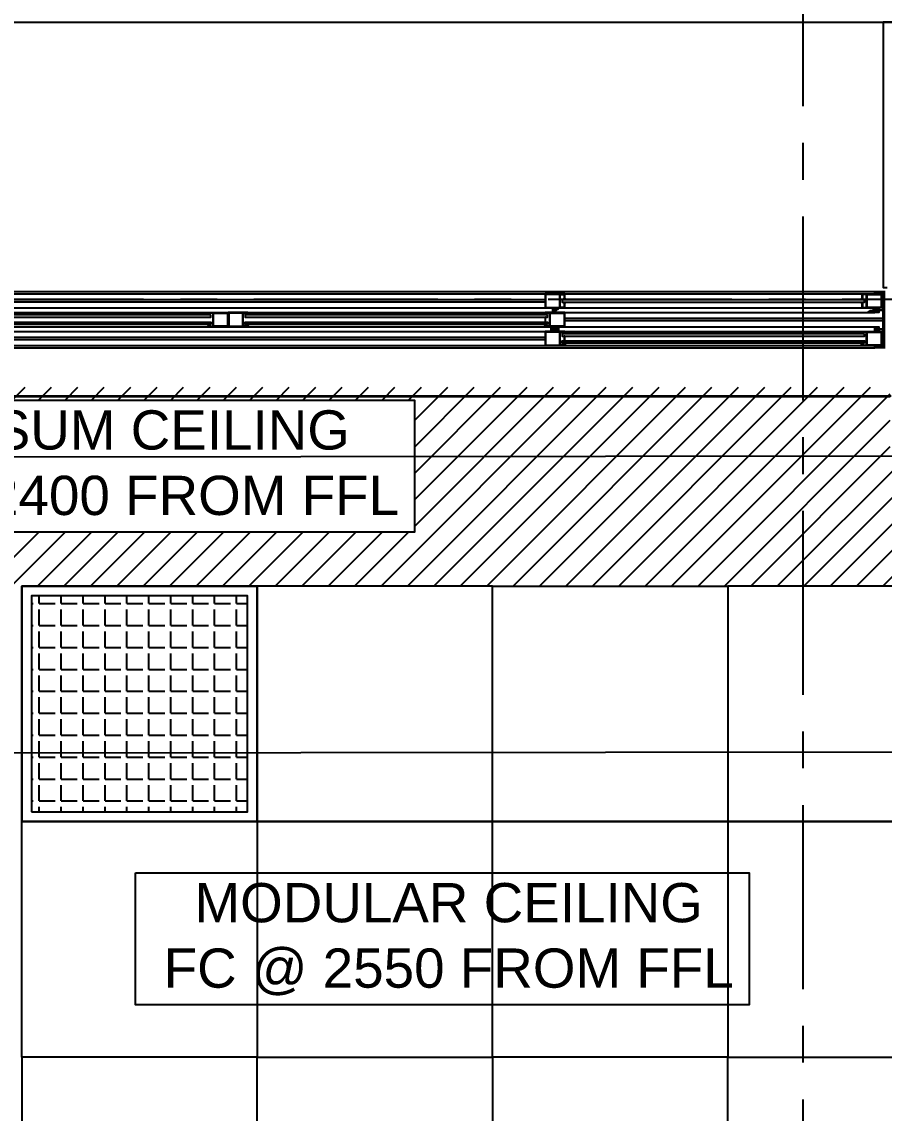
# Model space of a CAD drawing. Header units: millimetres. Extents: x -661525 to 498941, y 282148 to 1359693.
# Drawn here: x -334852 to -332653, y 451953 to 454734 of the extents above; entities that cross this region are included whole.
import ezdxf

# ---------------------------------------------------------------- set-up
doc = ezdxf.new("R2010")
doc.units = ezdxf.units.MM
doc.header["$LTSCALE"] = 2.5
doc.linetypes.add('CENTER', pattern=[2, 1.25, -0.25, 0.25, -0.25])
for name, color, linetype in [('A-ALU-SECTION', 11, 'CONTINUOUS'), ('A-ANNO-GRID', 5, 'CENTER'), ('A-ELEV', 8, 'CONTINUOUS'), ('A-ELEV-MEDM', 34, 'CONTINUOUS'), ('A-ELEV-THIN', 8, 'CONTINUOUS'), ('A-GLAZ', 5, 'CONTINUOUS'), ('A-WALL-PLAS', 8, 'CONTINUOUS'), ('CEILING', 11, 'CONTINUOUS'), ('I-FURN', 14, 'CONTINUOUS'), ('I-SECT', 3, 'CONTINUOUS')]:
    doc.layers.add(name, color=color, linetype=linetype)
doc.styles.add('ROMAND', font='ROMAND')

# ---------------------------------------------------------------- blocks, each defined once
blk = doc.blocks.new('LIGHTS')
at = {"layer": 'CEILING', "transparency": 33554687}
h = blk.add_hatch(dxfattribs=at)
h.set_pattern_fill('ANGLE', color=40, scale=8)
h.set_pattern_definition([(0, (-357159.19, 594292.36), (0, 55.88), [40.64, -15.24]), (90, (-357159.19, 594292.36), (-55.88, 3e-15), [40.64, -15.24])])
h.paths.add_polyline_path([(-357709.2, 594292.4), (-357159.2, 594292.4), (-357159.2, 594842.4), (-357709.2, 594842.4)])
at = {"layer": 'CEILING', "color": 40}
for points in [[(-357734.2, 594267.4), (-357134.2, 594267.4), (-357134.2, 594867.4), (-357734.2, 594867.4)], [(-357709.2, 594292.4), (-357159.2, 594292.4), (-357159.2, 594842.4), (-357709.2, 594842.4)]]:
    blk.add_lwpolyline(points, close=True, dxfattribs=at)

msp = doc.modelspace()

# ---------------------------------------------------------------- hatches: boundary and pattern name
at = {"layer": 'CEILING', "transparency": 33554607}
h = msp.add_hatch(dxfattribs=at)
h.set_pattern_fill('ANSI31', color=254, scale=15)
h.set_pattern_definition([(45, (-687355.53, 1038021.126), (-33.6759605, 33.6759605), [])])
h.paths.add_polyline_path([(-336550.6, 450295.8), (-336550.6, 449878.8), (-336100.6, 449878.8), (-336100.6, 450295.8)])
h.paths.add_polyline_path([(-336191, 450200.1), (-336191, 450111.1), (-336189.6, 450111.1), (-336189.6, 450127.9)], flags=16)
h.paths.add_polyline_path([(-336428, 450168.2), (-336296.3, 450168.2), (-336243.7, 450155), (-336296.3, 450155), (-336296.3, 450036.5), (-336428, 450036.5)], flags=16)
h.paths.add_polyline_path([(-336425.3, 450127.9), (-336416.2, 450127.9), (-336416.2, 450076.8), (-336425.3, 450076.8)], flags=0)
h.paths.add_polyline_path([(-336305, 450161.7), (-336296.4, 450200.1), (-336296.4, 450155), (-336300.8, 450155), (-336300.8, 450042.9), (-336305, 450042.9), (-336305, 450049.6)], flags=16)
h.paths.add_polyline_path([(-336180.5, 450127.9), (-336180.5, 450119.1), (-336189.6, 450119.1), (-336189.6, 450127.9)], flags=16)
h.paths.add_polyline_path([(-336550.6, 450295.8), (-336651.6, 450295.8), (-337251.6, 450295.8), (-337851.6, 450295.8), (-338451.6, 450295.8), (-339051.6, 450295.8), (-339651.6, 450295.8), (-340100.6, 450295.8), (-340100.6, 449878.8), (-339465.6, 449878.8), (-337689.6, 449878.8), (-336550.6, 449878.8)])
h.paths.add_polyline_path([(-340100.6, 450295.8), (-340251.6, 450295.8), (-340251.6, 450895.8), (-340251.6, 451495.8), (-340251.6, 452095.8), (-340251.6, 452695.8), (-340251.6, 453295.8), (-340100.6, 453295.8), (-340100.6, 453633.8), (-340465.6, 453633.8), (-340465.6, 449878.8), (-340100.6, 449878.8)])
h.paths.add_polyline_path([(-329837.6, 452528.8), (-331025.6, 452528.8), (-331025.6, 452078.8), (-329937.6, 452078.8, -0.414214), (-329837.6, 452178.8)])
h.paths.add_polyline_path([(-328637.6, 452528.8), (-329837.6, 452528.8), (-329837.6, 452178.8, -0.414214), (-329737.6, 452078.8), (-328637.6, 452078.8)])
h.paths.add_polyline_path([(-328637.6, 452078.8), (-329737.6, 452078.8, -0.414214), (-329837.6, 451978.8), (-329837.6, 450428.8, -0.414214), (-329737.6, 450328.8), (-328637.6, 450328.8)])
h.paths.add_polyline_path([(-328637.6, 450328.8), (-329737.6, 450328.8, -0.414214), (-329837.6, 450228.8), (-329837.6, 449878.8), (-328637.6, 449878.8)])
h.paths.add_polyline_path([(-329837.6, 450228.8, -0.414214), (-329937.6, 450328.8), (-331025.6, 450328.8), (-331025.6, 449878.8), (-329837.6, 449878.8)])
h.paths.add_polyline_path([(-332100.6, 450295.8), (-332451.6, 450295.8), (-332550.6, 450295.8), (-332550.6, 449878.8), (-332100.6, 449878.8)])
h.paths.add_polyline_path([(-332550.6, 450295.8), (-332820.7, 450295.8), (-332820.7, 449962.7), (-334384.9, 449962.7), (-334384.9, 450295.8), (-334851.6, 450295.8), (-335451.6, 450295.8), (-336051.6, 450295.8), (-336100.6, 450295.8), (-336100.6, 449878.8), (-332550.6, 449878.8)])
h.paths.add_polyline_path([(-334993.3, 450200.1), (-334993.3, 450111.1), (-334991.9, 450111.1), (-334991.9, 450127.9)], flags=16)
h.paths.add_polyline_path([(-335098.6, 450168.2), (-335046, 450155), (-335098.6, 450155), (-335098.6, 450036.5), (-335230.3, 450036.5), (-335230.3, 450168.2)], flags=16)
h.paths.add_polyline_path([(-335098.7, 450200.1), (-335098.7, 450155), (-335103.1, 450155), (-335103.1, 450042.9), (-335107.3, 450042.9), (-335107.3, 450049.6), (-335107.3, 450161.7)], flags=16)
h.paths.add_polyline_path([(-335218.5, 450076.8), (-335227.7, 450076.8), (-335227.7, 450127.9), (-335218.5, 450127.9)], flags=0)
h.paths.add_polyline_path([(-338010.2, 453408.8, -0.414214), (-338085.2, 453333.8), (-337851.6, 453295.8), (-337251.6, 453295.8), (-336651.6, 453295.8), (-336550.6, 453295.8), (-336558.9, 453416.8, -1), (-336708.9, 453416.8, -1), (-336558.9, 453416.8), (-336551, 453641.8), (-336638.4, 453641.8), (-336638.4, 453773.8), (-337255.6, 453773.8), (-340013.7, 453802.7), (-340013.7, 453633.8), (-340100.6, 453633.8), (-340100.6, 453295.8), (-339651.6, 453295.8), (-339051.6, 453295.8), (-338451.6, 453295.8), (-338085.2, 453333.8, -0.414214), (-338160.2, 453408.8, -1)])
h.paths.add_polyline_path([(-336100.6, 453641.8), (-336550.6, 453641.8), (-336550.6, 453295.8), (-336100.6, 453295.8)])
h.paths.add_polyline_path([(-336013.6, 453802.8), (-336013.6, 453641.8), (-336100.6, 453641.8), (-336100.6, 453295.8), (-336051.6, 453295.8), (-335451.6, 453295.8), (-334851.6, 453295.8), (-334251.6, 453295.8), (-333651.6, 453295.8), (-333051.6, 453295.8), (-332550.6, 453295.8), (-332550.6, 453640.8), (-332625.9, 453640.8), (-332637.6, 453640.8), (-332637.6, 453802.8)])
h.paths.add_polyline_path([(-335415.2, 453473.8), (-335415.2, 453769.9), (-333850.9, 453769.9), (-333850.9, 453433.4), (-335390.8, 453433.4, -1.118362), (-335539, 453416.8, -0.640795)], flags=16)
h.paths.add_polyline_path([(-332100.6, 453640.8), (-332550.6, 453640.8), (-332550.6, 453295.8), (-332451.6, 453295.8), (-332100.6, 453295.8)])
h.paths.add_polyline_path([(-331037.6, 453802.8), (-332013.6, 453802.8), (-332013.6, 453640.8), (-332100.6, 453640.8), (-332100.6, 453295.8), (-331851.6, 453295.8), (-331251.6, 453295.8), (-331251.6, 452695.8), (-331251.6, 452095.8), (-331251.6, 451495.8), (-331251.6, 450895.8), (-331251.6, 450295.8), (-331851.6, 450295.8), (-332100.6, 450295.8), (-332100.6, 449878.8), (-331037.6, 449878.8), (-331037.6, 452528.8)])
h.paths.add_polyline_path([(-329837.6, 451978.8, -0.414214), (-329937.6, 452078.8), (-331025.6, 452078.8), (-331025.6, 450328.8), (-329937.6, 450328.8, -0.414214), (-329837.6, 450428.8)])
h.paths.add_polyline_path([(-338096.3, 453490.2), (-338096.3, 453702.5), (-338250.8, 453702.5), (-338250.8, 453490.2)], flags=24)
h.paths.add_polyline_path([(-335371.9, 453418), (-333868.2, 453418), (-333868.2, 453823.6), (-335371.9, 453823.6)], flags=9)
h.paths.add_polyline_path([(-331253.2, 451755.8), (-331035.2, 451755.8), (-331035.2, 451910.4), (-331253.2, 451910.4)], flags=9)
h.paths.add_polyline_path([(-330540.2, 450534.3), (-330322.2, 450534.3), (-330322.2, 450688.9), (-330540.2, 450688.9)], flags=24)
h.paths.add_polyline_path([(-329444.2, 452199.5), (-329444.2, 452411.8), (-329598.8, 452411.8), (-329598.8, 452199.5)], flags=24)
h.paths.add_polyline_path([(-329443.6, 451150.2), (-329443.6, 451257.6), (-329598.1, 451257.6), (-329598.1, 451150.2)], flags=24)
h.paths.add_polyline_path([(-329346.2, 450534.3), (-329128.2, 450534.3), (-329128.2, 450688.9), (-329346.2, 450688.9)], flags=24)
h.paths.add_polyline_path([(-329444.2, 449999.5), (-329444.2, 450211.8), (-329598.8, 450211.8), (-329598.8, 449999.5)], flags=24)
h.paths.add_polyline_path([(-338095.6, 450033.7), (-338095.6, 450141.1), (-338250.2, 450141.1), (-338250.2, 450033.7)], flags=24)
h.paths.add_polyline_path([(-340467.2, 451755.8), (-340249.2, 451755.8), (-340249.2, 451910.4), (-340467.2, 451910.4)], flags=9)

# ---------------------------------------------------------------- linework, layer by layer
at = {"layer": 'A-ALU-SECTION', "color": 254}
for points in [[(-333467.6, 454018.5), (-333469, 454018.5), (-333469, 454006.2), (-333479, 454006.2), (-333479, 454039.4), (-333469, 454039.4), (-333469, 454027.1), (-333467.6, 454027.1), (-333467.6, 454040.8), (-333517.6, 454040.8), (-333517.6, 454004.8), (-333467.6, 454004.8), (-333467.6, 454018.5)], [(-333480.4, 454039.4), (-333516.2, 454039.4), (-333516.2, 454006.2), (-333480.4, 454006.2), (-333480.4, 454039.4)], [(-332709.6, 454018.5), (-332708.2, 454018.5), (-332708.2, 454006.2), (-332698.2, 454006.2), (-332698.2, 454039.4), (-332708.2, 454039.4), (-332708.2, 454027.1), (-332709.6, 454027.1), (-332709.6, 454040.8), (-332659.6, 454040.8), (-332659.6, 454004.8), (-332678.4, 454004.8), (-332678.4, 453993.8), (-332681.6, 453993.8), (-332681.6, 453995.6), (-332680.2, 453995.6), (-332680.2, 453996.8), (-332684.6, 453996.8), (-332684.6, 453995.6), (-332683.6, 453995.6), (-332683.6, 453993.8), (-332686.4, 453993.8), (-332686.4, 453996.8), (-332688.1, 453996.8), (-332690.1, 453993.8), (-332693.3, 453993.8), (-332693.3, 453995.6), (-332691.1, 453995.6), (-332689.1, 453998.6), (-332680.2, 453998.6), (-332680.2, 454004.8), (-332709.6, 454004.8), (-332709.6, 454018.5)], [(-332696.8, 454039.4), (-332661, 454039.4), (-332661, 454006.2), (-332696.8, 454006.2), (-332696.8, 454039.4)], [(-333517.6, 453988.2), (-333516.2, 453988.2), (-333516.2, 453991.4), (-333506.2, 453991.4), (-333506.2, 453958.2), (-333516.2, 453958.2), (-333516.2, 453961.4), (-333517.6, 453961.4), (-333517.6, 453956.8), (-333484.4, 453956.8), (-333484.4, 453950.6), (-333493.2, 453950.6), (-333495.2, 453947.6), (-333497.5, 453947.6), (-333497.5, 453945.8), (-333494.2, 453945.8), (-333492.2, 453948.8), (-333490.6, 453948.8), (-333490.6, 453945.8), (-333487.8, 453945.8), (-333487.8, 453947.6), (-333488.8, 453947.6), (-333488.8, 453948.8), (-333484.4, 453948.8), (-333484.4, 453947.6), (-333485.8, 453947.6), (-333485.8, 453945.8), (-333482.6, 453945.8), (-333482.6, 453956.8), (-333467.6, 453956.8), (-333467.6, 453992.8), (-333497, 453992.8), (-333497, 453999), (-333488.2, 453999), (-333486.2, 454002), (-333483.9, 454002), (-333483.9, 454003.8), (-333487.2, 454003.8), (-333489.2, 454000.8), (-333490.8, 454000.8), (-333490.8, 454003.8), (-333493.6, 454003.8), (-333493.6, 454002), (-333492.6, 454002), (-333492.6, 454000.8), (-333497, 454000.8), (-333497, 454002), (-333495.6, 454002), (-333495.6, 454003.8), (-333498.8, 454003.8), (-333498.8, 453992.8), (-333517.6, 453992.8), (-333517.6, 453988.2)], [(-334375.6, 453961.5), (-334374.2, 453961.5), (-334374.2, 453958.2), (-334364.2, 453958.2), (-334364.2, 453991.4), (-334374.2, 453991.4), (-334374.2, 453988.1), (-334375.6, 453988.1), (-334375.6, 453992.8), (-334325.6, 453992.8), (-334325.6, 453956.8), (-334375.6, 453956.8), (-334375.6, 453961.5)], [(-334362.8, 453991.4), (-334327, 453991.4), (-334327, 453958.2), (-334362.8, 453958.2), (-334362.8, 453991.4)], [(-334275.6, 453961.5), (-334277, 453961.5), (-334277, 453958.2), (-334287, 453958.2), (-334287, 453991.4), (-334277, 453991.4), (-334277, 453988.1), (-334275.6, 453988.1), (-334275.6, 453992.8), (-334325.6, 453992.8), (-334325.6, 453956.8), (-334275.6, 453956.8), (-334275.6, 453961.5)], [(-334288.4, 453991.4), (-334324.2, 453991.4), (-334324.2, 453958.2), (-334288.4, 453958.2), (-334288.4, 453991.4)], [(-333504.8, 453991.4), (-333469, 453991.4), (-333469, 453958.2), (-333504.8, 453958.2), (-333504.8, 453991.4)], [(-333467.6, 453913.5), (-333469, 453913.5), (-333469, 453910.2), (-333479, 453910.2), (-333479, 453943.4), (-333469, 453943.4), (-333469, 453940.1), (-333467.6, 453940.1), (-333467.6, 453944.8), (-333500.9, 453944.8), (-333500.9, 453951), (-333492.1, 453951), (-333490.1, 453954), (-333487.8, 453954), (-333487.8, 453955.8), (-333491.1, 453955.8), (-333493.1, 453952.8), (-333494.7, 453952.8), (-333494.7, 453955.8), (-333497.5, 453955.8), (-333497.5, 453954), (-333496.5, 453954), (-333496.5, 453952.8), (-333500.9, 453952.8), (-333500.9, 453954), (-333499.5, 453954), (-333499.5, 453955.8), (-333502.7, 453955.8), (-333502.7, 453944.8), (-333517.6, 453944.8), (-333517.6, 453908.8), (-333467.6, 453908.8), (-333467.6, 453913.5)], [(-333467.6, 453913.5), (-333469, 453913.5), (-333469, 453910.2), (-333479, 453910.2), (-333479, 453943.4), (-333469, 453943.4), (-333469, 453940.1), (-333467.6, 453940.1), (-333467.6, 453944.8), (-333517.6, 453944.8), (-333517.6, 453908.8), (-333467.6, 453908.8), (-333467.6, 453913.5)], [(-333480.4, 453943.4), (-333516.2, 453943.4), (-333516.2, 453910.2), (-333480.4, 453910.2), (-333480.4, 453943.4)], [(-332709.6, 453913.5), (-332708.2, 453913.5), (-332708.2, 453910.2), (-332698.2, 453910.2), (-332698.2, 453943.4), (-332708.2, 453943.4), (-332708.2, 453940.1), (-332709.6, 453940.1), (-332709.6, 453944.8), (-332659.6, 453944.8), (-332659.6, 453908.8), (-332709.6, 453908.8), (-332709.6, 453913.5)], [(-332696.8, 453943.4), (-332661, 453943.4), (-332661, 453910.2), (-332696.8, 453910.2), (-332696.8, 453943.4)]]:
    msp.add_lwpolyline(points, dxfattribs=at)
for points in [[(-332703.4, 454025.8), (-333473.9, 454025.8), (-333473.9, 454019.8), (-332703.4, 454019.8)], [(-333517.6, 453968.8), (-333516.2, 453968.8), (-333516.2, 453980.8), (-333517.6, 453980.8)], [(-333469, 453920.8), (-333467.6, 453920.8), (-333467.6, 453932.8), (-333469, 453932.8)]]:
    msp.add_lwpolyline(points, close=True, dxfattribs=at)
at = {"layer": 'A-ANNO-GRID', "color": 252, "ltscale": 150}
for p, q in [((-332860.6, 454987.8), (-332860.6, 418436)), ((-399510, 454026.8), (-318617.7, 454026.8))]:
    msp.add_line(p, q, dxfattribs=at)
at = {"layer": 'A-ELEV', "color": 254}
msp.add_line((-343995.6, 454732.8), (-320655.6, 454732.8), dxfattribs=at)
at = {"layer": 'A-ELEV'}
msp.add_lwpolyline([(-332635, 453779.8), (-336011, 453779.8)], dxfattribs=at)
at = {"layer": 'A-ELEV', "color": 254}
msp.add_lwpolyline([(-332637.6, 453777.8), (-336013.6, 453777.8)], dxfattribs=at)
at = {"layer": 'A-ELEV-MEDM', "color": 254}
for centre, start, end in [((-333471, 454025.8), 359.7081, 180.2928), ((-333471, 454019.8), 179.7072, 0.2919), ((-333468.3, 454025.8), 359.1234, 180.8775), ((-333468.3, 454019.8), 179.1225, 0.8766), ((-333465.7, 454025.8), 359.1234, 180.8775), ((-333465.7, 454019.8), 179.1225, 0.8766), ((-332711.6, 454025.8), 359.1225, 180.8766), ((-332711.6, 454019.8), 179.1234, 0.8775), ((-332708.9, 454025.8), 359.1225, 180.8766), ((-332708.9, 454019.8), 179.1234, 0.8775), ((-332706.3, 454025.8), 359.7072, 180.2919), ((-332706.3, 454019.8), 179.7081, 0.2928), ((-334377.6, 453986.8), 359.1234, 180.8775), ((-334374.9, 453986.8), 359.1234, 180.8775), ((-334372.3, 453986.8), 359.7081, 180.2928), ((-334279, 453986.8), 359.7072, 180.2919), ((-334276.3, 453986.8), 359.1225, 180.8766), ((-334273.7, 453986.8), 359.1225, 180.8766), ((-333519.6, 453986.8), 359.1234, 180.8775), ((-333516.9, 453986.8), 359.1234, 180.8775), ((-333514.3, 453986.8), 359.7081, 180.2928), ((-334377.6, 453962.8), 179.1234, 0.8775), ((-334374.9, 453962.8), 179.1234, 0.8775), ((-334372.3, 453962.8), 179.7081, 0.2928), ((-334279, 453962.8), 179.7072, 0.2919), ((-334276.3, 453962.8), 179.1225, 0.8766), ((-334273.7, 453962.8), 179.1225, 0.8766), ((-333519.6, 453962.8), 179.1234, 0.8775), ((-333516.9, 453962.8), 179.1234, 0.8775), ((-333514.3, 453962.8), 179.7081, 0.2928), ((-333471, 453938.8), 359.7072, 180.2919), ((-333468.3, 453938.8), 359.1225, 180.8766), ((-333465.7, 453938.8), 359.1225, 180.8766), ((-332711.6, 453938.8), 359.1234, 180.8775), ((-332708.9, 453938.8), 359.1234, 180.8775), ((-332706.3, 453938.8), 359.7081, 180.2928), ((-333471, 453914.8), 179.7072, 0.2919), ((-333468.3, 453914.8), 179.1225, 0.8766), ((-333465.7, 453914.8), 179.1225, 0.8766), ((-332711.6, 453914.8), 179.1234, 0.8775), ((-332708.9, 453914.8), 179.1234, 0.8775), ((-332706.3, 453914.8), 179.7081, 0.2928)]:
    msp.add_arc(centre, 1.34, start, end, dxfattribs=at)
at = {"layer": 'A-ELEV-THIN', "color": 254}
for p, q in [((-335974.6, 454046.8), (-332676.6, 454046.8)), ((-335974.6, 454040.8), (-332709.6, 454040.8)), ((-335974.6, 454004.8), (-332676.6, 454004.8)), ((-333517.6, 454025.8), (-335133.6, 454025.8)), ((-333517.6, 454019.8), (-335133.6, 454019.8)), ((-335974.6, 453992.8), (-332676.6, 453992.8)), ((-332655.6, 453977.8), (-333467.6, 453977.8)), ((-335974.6, 453956.8), (-332676.6, 453956.8)), ((-332655.6, 453971.8), (-333467.6, 453971.8)), ((-335974.6, 453944.8), (-332676.6, 453944.8)), ((-333517.6, 453929.8), (-335133.6, 453929.8)), ((-333517.6, 453923.8), (-335133.6, 453923.8)), ((-335974.6, 453908.8), (-332676.6, 453908.8)), ((-335974.6, 453902.8), (-332676.6, 453902.8))]:
    msp.add_line(p, q, dxfattribs=at)
at = {"layer": 'A-GLAZ', "color": 254}
for points in [[(-334369.4, 453986.8), (-335139.9, 453986.8), (-335139.9, 453980.8), (-334369.4, 453980.8)], [(-333511.4, 453986.8), (-334281.9, 453986.8), (-334281.9, 453980.8), (-333511.4, 453980.8)], [(-334369.4, 453962.8), (-335139.9, 453962.8), (-335139.9, 453968.8), (-334369.4, 453968.8)], [(-333511.4, 453962.8), (-334281.9, 453962.8), (-334281.9, 453968.8), (-333511.4, 453968.8)], [(-332703.4, 453938.8), (-333473.9, 453938.8), (-333473.9, 453932.8), (-332703.4, 453932.8)], [(-332703.4, 453914.8), (-333473.9, 453914.8), (-333473.9, 453920.8), (-332703.4, 453920.8)]]:
    msp.add_lwpolyline(points, close=True, dxfattribs=at)
at = {"layer": 'A-WALL-PLAS', "color": 254}
msp.add_lwpolyline([(-332005.6, 454056.8), (-331995.6, 454056.8), (-331995.6, 454732.8), (-332655.6, 454732.8), (-332655.6, 454056.8), (-332645.6, 454056.8)], dxfattribs=at)
at = {"layer": 'CEILING', "color": 1}
for points in [[(-335415.2, 453769.9), (-333850.9, 453769.9), (-333850.9, 453433.4), (-335415.2, 453433.4)], [(-334561.9, 452565.3), (-332997.6, 452565.3), (-332997.6, 452228.8), (-334561.9, 452228.8)]]:
    msp.add_lwpolyline(points, close=True, dxfattribs=at)
at = {"layer": 'CEILING'}
for points in [[(-334251.6, 452695.8), (-334851.6, 452695.8), (-334851.6, 453295.8), (-334251.6, 453295.8)], [(-334251.6, 452695.8), (-333651.6, 452695.8), (-333651.6, 453295.8), (-334251.6, 453295.8)], [(-333051.6, 452695.8), (-333651.6, 452695.8), (-333651.6, 453295.8), (-333051.6, 453295.8)], [(-333051.6, 452695.8), (-332451.6, 452695.8), (-332451.6, 453295.8), (-333051.6, 453295.8)], [(-334251.6, 452095.8), (-334851.6, 452095.8), (-334851.6, 452695.8), (-334251.6, 452695.8)], [(-334251.6, 452095.8), (-333651.6, 452095.8), (-333651.6, 452695.8), (-334251.6, 452695.8)], [(-333051.6, 452095.8), (-333651.6, 452095.8), (-333651.6, 452695.8), (-333051.6, 452695.8)], [(-333051.6, 452095.8), (-332451.6, 452095.8), (-332451.6, 452695.8), (-333051.6, 452695.8)], [(-334251.6, 452095.8), (-334851.6, 452095.8), (-334851.6, 451495.8), (-334251.6, 451495.8)], [(-334251.6, 452095.8), (-333651.6, 452095.8), (-333651.6, 451495.8), (-334251.6, 451495.8)], [(-333051.6, 452095.8), (-333651.6, 452095.8), (-333651.6, 451495.8), (-333051.6, 451495.8)], [(-333051.6, 452095.8), (-332451.6, 452095.8), (-332451.6, 451495.8), (-333051.6, 451495.8)]]:
    msp.add_lwpolyline(points, close=True, dxfattribs=at)
at = {"layer": 'I-FURN', "color": 254}
for p, q in [((-336013.6, 453623.8), (-328637.6, 453632.8)), ((-328637.6, 452877.8), (-336013.6, 452868.8))]:
    msp.add_line(p, q, dxfattribs=at)
at = {"layer": 'I-SECT', "color": 254}
for points in [[(-332655.6, 453999.8), (-332655.6, 454044.8), (-332666.6, 454044.8), (-332666.6, 454040.8), (-332670.6, 454040.8), (-332670.6, 454042.8), (-332668.6, 454042.8), (-332668.6, 454044.8), (-332674.6, 454044.8), (-332674.6, 454042.8), (-332672.6, 454042.8), (-332672.6, 454040.8), (-332676.6, 454040.8), (-332676.6, 454046.8), (-332650.6, 454046.8)], [(-332650.6, 454044.8), (-332653.6, 454044.8), (-332653.6, 453999.8), (-332650.6, 453999.8)], [(-332650.6, 453902.8), (-332676.6, 453902.8), (-332676.6, 453908.8), (-332672.6, 453908.8), (-332672.6, 453906.8), (-332674.6, 453906.8), (-332674.6, 453904.8), (-332668.6, 453904.8), (-332668.6, 453906.8), (-332670.6, 453906.8), (-332670.6, 453908.8), (-332666.6, 453908.8), (-332666.6, 453904.8), (-332655.6, 453904.8), (-332655.6, 453949.8), (-332666.6, 453949.8), (-332666.6, 453944.8), (-332670.6, 453944.8), (-332670.6, 453946.8), (-332668.6, 453946.8), (-332668.6, 453949.8), (-332674.6, 453949.8), (-332674.6, 453946.8), (-332672.6, 453946.8), (-332672.6, 453944.8), (-332676.6, 453944.8), (-332676.6, 453956.8), (-332672.6, 453956.8), (-332672.6, 453954.8), (-332674.6, 453954.8), (-332674.6, 453951.8), (-332668.6, 453951.8), (-332668.6, 453954.8), (-332670.6, 453954.8), (-332670.6, 453956.8), (-332666.6, 453956.8), (-332666.6, 453951.8), (-332655.6, 453951.8), (-332655.6, 453997.8), (-332666.6, 453997.8), (-332666.6, 453992.8), (-332670.6, 453992.8), (-332670.6, 453994.8), (-332668.6, 453994.8), (-332668.6, 453997.8), (-332674.6, 453997.8), (-332674.6, 453994.8), (-332672.6, 453994.8), (-332672.6, 453992.8), (-332676.6, 453992.8), (-332676.6, 454004.8), (-332672.6, 454004.8), (-332672.6, 454002.8), (-332674.6, 454002.8), (-332674.6, 453999.8), (-332668.6, 453999.8), (-332668.6, 454002.8), (-332670.6, 454002.8), (-332670.6, 454004.8), (-332666.6, 454004.8), (-332666.6, 453999.8), (-332655.6, 453999.8)], [(-332650.6, 453997.8), (-332653.6, 453997.8), (-332653.6, 453951.8), (-332650.6, 453951.8)], [(-332650.6, 453949.8), (-332653.6, 453949.8), (-332653.6, 453904.8), (-332650.6, 453904.8)]]:
    msp.add_lwpolyline(points, dxfattribs=at)

# ---------------------------------------------------------------- block references
at = {"layer": 'CEILING'}
msp.add_blockref('LIGHTS', (22882.5, -141571.5), dxfattribs=at)

# ---------------------------------------------------------------- texts
at = {"layer": 'CEILING', "color": 0, "ltscale": 0.5, "char_height": 100, "width": 2623.643, "attachment_point": 6, "style": 'ROMAND'}
for s, insert in [('\\A1;\\pxqc;{\\f@Arial Unicode MS|b0|i0|c0|p34;\\C1;GYPSUM CEILING\\PFC @ 2400 FROM FFL}', (-333304.9, 453600.4)), ('\\A1;\\pxqc;{\\f@Arial Unicode MS|b0|i0|c0|p34;\\C1;MODULAR CEILING\\PFC @ 2550 FROM FFL}', (-332451.6, 452395.8))]:
    msp.add_mtext(s, dxfattribs=dict(at, insert=insert))

doc.saveas('drawing.dxf')
